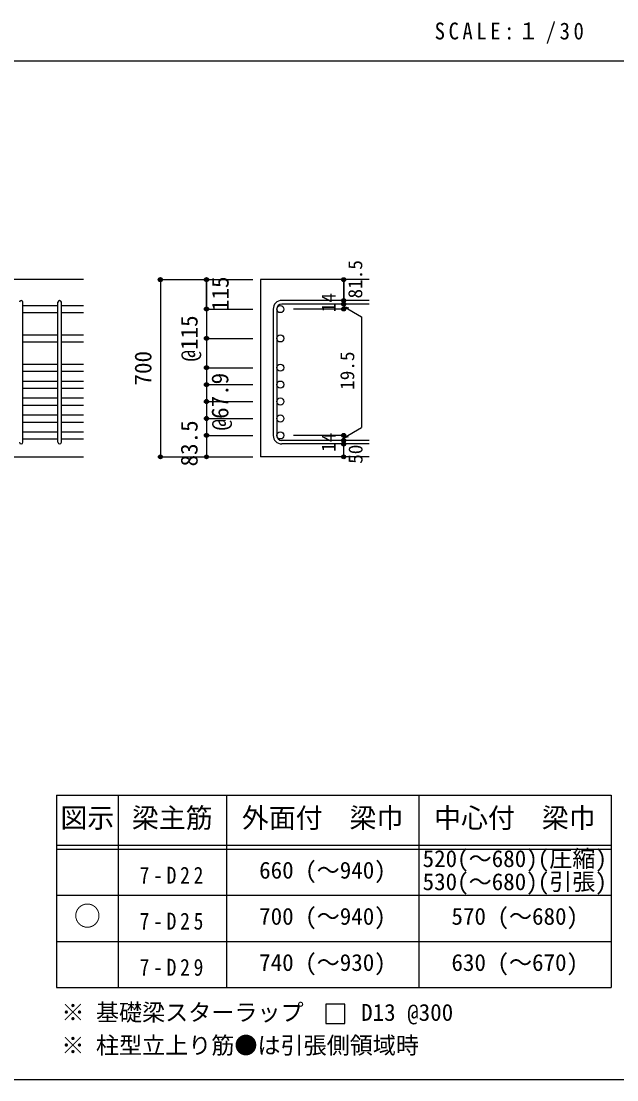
# Model space of a CAD drawing. Units: millimetres at full size, sheet at 1:30, with parts at other scales. Extents: x -5973 to 5954, y -4195 to 4201.
# Drawn here: x 1309 to 3633, y -4195 to -67 of the extents above; entities that cross this region are included whole.
import ezdxf
from ezdxf.enums import TextEntityAlignment as Align

# ---------------------------------------------------------------- set-up
doc = ezdxf.new("R2010")
doc.units = ezdxf.units.MM
doc.header["$LTSCALE"] = 30
doc.header["$PDMODE"] = 32
doc.header["$PDSIZE"] = 15
for name, color, linetype in [('0-1_躯体線', 2, 'Continuous'), ('0-5_基礎梁筋', 7, 'Continuous'), ('0-6_スタラップ筋', 7, 'Continuous'), ('0-D_寸法', 4, 'Continuous'), ('6-7_文字', 7, 'Continuous'), ('6-E_枠', 7, 'Continuous'), ('F-0_枠', 6, 'Continuous')]:
    doc.layers.add(name, color=color, linetype=linetype)
doc.styles.add('ＭＳ ゴシック', font='')
doc.styles.get('ＭＳ ゴシック').set_extended_font_data('MS Gothic')

msp = doc.modelspace()

# ---------------------------------------------------------------- linework, layer by layer
at = {"layer": '0-1_躯体線'}
for p, q in [((1552.44, -1074.89), (-47.56, -1074.89)), ((2667.44, -1074.89), (2242.44, -1074.89)), ((2242.44, -1074.89), (2242.44, -1765.89)), ((1152.44, -1765.89), (1552.44, -1765.89)), ((2667.44, -1765.89), (2242.44, -1765.89))]:
    msp.add_line(p, q, dxfattribs=at)
at = {"layer": '0-5_基礎梁筋'}
for p, q in [((1316.44, -1175.82), (1452.44, -1175.82)), ((1466.44, -1175.82), (1552.44, -1175.82)), ((1316.44, -1203.82), (1452.44, -1203.82)), ((1466.44, -1203.82), (1552.44, -1203.82)), ((1316.44, -1290.11), (1452.44, -1290.11)), ((1316.44, -1318.11), (1452.44, -1318.11)), ((1466.44, -1290.11), (1552.44, -1290.11)), ((1466.44, -1318.11), (1552.44, -1318.11)), ((1316.44, -1404.39), (1452.44, -1404.39)), ((1316.44, -1432.39), (1452.44, -1432.39)), ((1466.44, -1404.39), (1552.44, -1404.39)), ((1466.44, -1432.39), (1552.44, -1432.39)), ((1316.44, -1470.39), (1452.44, -1470.39)), ((1466.44, -1470.39), (1552.44, -1470.39)), ((1316.44, -1498.39), (1452.44, -1498.39)), ((1466.44, -1498.39), (1552.44, -1498.39)), ((1316.44, -1536.39), (1452.44, -1536.39)), ((1316.44, -1564.39), (1452.44, -1564.39)), ((1466.44, -1536.39), (1552.44, -1536.39)), ((1466.44, -1564.39), (1552.44, -1564.39)), ((1316.44, -1602.39), (1452.44, -1602.39)), ((1466.44, -1602.39), (1552.44, -1602.39)), ((1316.44, -1630.39), (1452.44, -1630.39)), ((1466.44, -1630.39), (1552.44, -1630.39)), ((1316.44, -1668.39), (1452.44, -1668.39)), ((1466.44, -1668.39), (1552.44, -1668.39)), ((1316.44, -1696.39), (1452.44, -1696.39)), ((1466.44, -1696.39), (1552.44, -1696.39))]:
    msp.add_line(p, q, dxfattribs=at)
at = {"layer": '0-5_基礎梁筋', "color": 3}
for centre in [(2320.44, -1189.82), (2320.44, -1304.11), (2320.44, -1418.39), (2320.44, -1484.39), (2320.44, -1550.39), (2320.44, -1616.39), (2320.44, -1682.39)]:
    msp.add_circle(centre, 14, dxfattribs=at)
at = {"layer": '0-6_スタラップ筋'}
for p, q in [((1316.44, -1708.89), (1316.44, -1163.32)), ((1452.44, -1708.89), (1452.44, -1163.32)), ((1466.44, -1708.89), (1466.44, -1163.32)), ((2292.44, -1189.82), (2292.44, -1682.39)), ((2306.44, -1189.82), (2306.44, -1682.39)), ((2667.44, -1156.32), (2325.94, -1156.32)), ((2667.44, -1170.32), (2325.94, -1170.32)), ((2667.44, -1701.89), (2325.94, -1701.89)), ((2667.44, -1715.89), (2325.94, -1715.89))]:
    msp.add_line(p, q, dxfattribs=at)
for centre, radius, start, end in [((1309.44, -1163.32), 7, 0, 180), ((1459.44, -1163.32), 7, 0, 180), ((2325.94, -1189.82), 33.5, 90, 180), ((2325.94, -1189.82), 19.5, 90, 180), ((2325.94, -1682.39), 33.5, 180, 270), ((2325.94, -1682.39), 19.5, 180, 270), ((1309.44, -1708.89), 7, 180, 0), ((1459.44, -1708.89), 7, 180, 0)]:
    msp.add_arc(centre, radius, start, end, dxfattribs=at)
at = {"layer": '0-D_寸法'}
for p, q in [((1852.44, -1074.89), (2032.44, -1074.89)), ((1852.44, -1074.89), (2032.44, -1074.89)), ((1852.44, -1074.89), (1852.44, -1765.89)), ((2032.44, -1189.82), (2032.44, -1074.89)), ((2032.44, -1074.89), (2212.44, -1074.89)), ((2032.44, -1074.89), (2032.44, -1189.82)), ((2032.44, -1189.82), (2212.44, -1189.82)), ((2032.44, -1189.82), (2212.44, -1189.82)), ((2032.44, -1189.82), (2032.44, -1378.36)), ((2032.44, -1189.82), (2032.44, -1363.89)), ((2032.44, -1189.82), (2032.44, -1304.11)), ((2567.44, -1189.82), (2371.35, -1189.82)), ((2567.44, -1170.32), (2567.44, -1156.32)), ((2567.44, -1170.32), (2567.44, -1189.82)), ((2567.44, -1180.07), (2586.76, -1185.25)), ((2567.44, -1180.07), (2637.5, -1220.52)), ((2637.5, -1220.52), (2637.5, -1651.7)), ((2032.44, -1304.11), (2212.44, -1304.11)), ((2032.44, -1304.11), (2032.44, -1682.39)), ((2032.44, -1418.39), (2212.44, -1418.39)), ((2032.44, -1484.39), (2212.44, -1484.39)), ((2032.44, -1550.39), (2212.44, -1550.39)), ((2032.44, -1616.39), (2212.44, -1616.39)), ((2032.44, -1682.39), (2212.44, -1682.39)), ((2567.44, -1682.39), (2371.35, -1682.39)), ((2567.44, -1692.14), (2637.5, -1651.7)), ((2567.44, -1701.89), (2567.44, -1682.39)), ((2567.44, -1692.14), (2586.76, -1686.97)), ((2567.44, -1715.89), (2567.44, -1701.89)), ((2567.44, -1765.89), (2567.44, -1715.89)), ((1852.44, -1765.89), (2032.44, -1765.89)), ((2032.44, -1765.89), (2212.44, -1765.89))]:
    msp.add_line(p, q, dxfattribs=at)
for points in [[(2567.44, -1074.89), (2567.44, -1156.32), (2567.44, -1074.89)], [(2032.44, -1378.36), (2032.44, -1682.39), (2032.44, -1765.89)]]:
    msp.add_lwpolyline(points, dxfattribs=at)
for centre, radius in [((1852.44, -1074.89), 8), ((1852.44, -1074.89), 7.2), ((1852.44, -1074.89), 6.4), ((1852.44, -1074.89), 5.6), ((1852.44, -1074.89), 4.8), ((1852.44, -1074.89), 4), ((1852.44, -1074.89), 3.2), ((1852.44, -1074.89), 2.4), ((2032.44, -1074.89), 8), ((2032.44, -1074.89), 7.2), ((2032.44, -1074.89), 6.4), ((2032.44, -1074.89), 5.6), ((2032.44, -1074.89), 4.8), ((2032.44, -1074.89), 4), ((2032.44, -1074.89), 3.2), ((2032.44, -1074.89), 2.4), ((2567.44, -1074.89), 4), ((2567.44, -1074.89), 3.6), ((2567.44, -1074.89), 3.2), ((2567.44, -1074.89), 2.8), ((2567.44, -1074.89), 2.4), ((2567.44, -1074.89), 2), ((1852.44, -1074.89), 1.6), ((1852.44, -1074.89), 0.8), ((2032.44, -1074.89), 1.6), ((2032.44, -1074.89), 0.8), ((2567.44, -1074.89), 1.6), ((2567.44, -1074.89), 1.2), ((2567.44, -1074.89), 0.8), ((2567.44, -1074.89), 0.4), ((2567.44, -1156.32), 4), ((2567.44, -1156.32), 3.6), ((2567.44, -1156.32), 3.2), ((2567.44, -1156.32), 2.8), ((2567.44, -1156.32), 2.4), ((2567.44, -1156.32), 2), ((2567.44, -1156.32), 1.6), ((2567.44, -1156.32), 1.2), ((2567.44, -1156.32), 0.8), ((2032.44, -1189.82), 8), ((2032.44, -1189.82), 7.2), ((2032.44, -1189.82), 6.4), ((2032.44, -1189.82), 5.6), ((2032.44, -1189.82), 4.8), ((2032.44, -1189.82), 4), ((2032.44, -1189.82), 3.2), ((2032.44, -1189.82), 2.4), ((2032.44, -1189.82), 1.6), ((2032.44, -1189.82), 0.8), ((2567.44, -1170.32), 4), ((2567.44, -1189.82), 4), ((2567.44, -1170.32), 3.6), ((2567.44, -1189.82), 3.6), ((2567.44, -1170.32), 3.2), ((2567.44, -1189.82), 3.2), ((2567.44, -1170.32), 2.8), ((2567.44, -1189.82), 2.8), ((2567.44, -1170.32), 2.4), ((2567.44, -1189.82), 2.4), ((2567.44, -1170.32), 2), ((2567.44, -1189.82), 2), ((2567.44, -1170.32), 1.6), ((2567.44, -1189.82), 1.6), ((2567.44, -1170.32), 1.2), ((2567.44, -1189.82), 1.2), ((2567.44, -1170.32), 0.8), ((2567.44, -1189.82), 0.8), ((2567.44, -1156.32), 0.4), ((2567.44, -1170.32), 0.4), ((2567.44, -1189.82), 0.4), ((2032.44, -1304.11), 8), ((2032.44, -1304.11), 7.2), ((2032.44, -1304.11), 6.4), ((2032.44, -1304.11), 5.6), ((2032.44, -1304.11), 4.8), ((2032.44, -1304.11), 4), ((2032.44, -1304.11), 3.2), ((2032.44, -1304.11), 2.4), ((2032.44, -1304.11), 1.6), ((2032.44, -1304.11), 0.8), ((2032.44, -1418.39), 8), ((2032.44, -1418.39), 7.2), ((2032.44, -1418.39), 6.4), ((2032.44, -1418.39), 5.6), ((2032.44, -1418.39), 4.8), ((2032.44, -1418.39), 4), ((2032.44, -1418.39), 3.2), ((2032.44, -1418.39), 2.4), ((2032.44, -1418.39), 1.6), ((2032.44, -1418.39), 0.8), ((2032.44, -1484.39), 8), ((2032.44, -1484.39), 7.2), ((2032.44, -1484.39), 6.4), ((2032.44, -1484.39), 5.6), ((2032.44, -1484.39), 4.8), ((2032.44, -1484.39), 4), ((2032.44, -1484.39), 3.2), ((2032.44, -1484.39), 2.4), ((2032.44, -1484.39), 1.6), ((2032.44, -1484.39), 0.8), ((2032.44, -1550.39), 8), ((2032.44, -1550.39), 7.2), ((2032.44, -1550.39), 6.4), ((2032.44, -1550.39), 5.6), ((2032.44, -1550.39), 4.8), ((2032.44, -1550.39), 4), ((2032.44, -1550.39), 3.2), ((2032.44, -1550.39), 2.4), ((2032.44, -1550.39), 1.6), ((2032.44, -1550.39), 0.8), ((2032.44, -1616.39), 8), ((2032.44, -1616.39), 7.2), ((2032.44, -1616.39), 6.4), ((2032.44, -1616.39), 5.6), ((2032.44, -1616.39), 4.8), ((2032.44, -1616.39), 4), ((2032.44, -1616.39), 3.2), ((2032.44, -1616.39), 2.4), ((2032.44, -1616.39), 1.6), ((2032.44, -1616.39), 0.8), ((2032.44, -1682.39), 8), ((2032.44, -1682.39), 7.2), ((2032.44, -1682.39), 6.4), ((2032.44, -1682.39), 5.6), ((2032.44, -1682.39), 4.8), ((2032.44, -1682.39), 4), ((2032.44, -1682.39), 3.2), ((2032.44, -1682.39), 2.4), ((2032.44, -1682.39), 1.6), ((2032.44, -1682.39), 0.8), ((2567.44, -1682.39), 4), ((2567.44, -1682.39), 3.6), ((2567.44, -1682.39), 3.2), ((2567.44, -1682.39), 2.8), ((2567.44, -1682.39), 2.4), ((2567.44, -1682.39), 2), ((2567.44, -1682.39), 1.6), ((2567.44, -1682.39), 1.2), ((2567.44, -1682.39), 0.8), ((2567.44, -1682.39), 0.4), ((2567.44, -1701.89), 4), ((2567.44, -1715.89), 4), ((2567.44, -1701.89), 3.6), ((2567.44, -1715.89), 3.6), ((2567.44, -1701.89), 3.2), ((2567.44, -1715.89), 3.2), ((2567.44, -1701.89), 2.8), ((2567.44, -1715.89), 2.8), ((2567.44, -1701.89), 2.4), ((2567.44, -1715.89), 2.4), ((2567.44, -1701.89), 2), ((2567.44, -1715.89), 2), ((2567.44, -1701.89), 1.6), ((2567.44, -1715.89), 1.6), ((2567.44, -1701.89), 1.2), ((2567.44, -1715.89), 1.2), ((2567.44, -1701.89), 0.8), ((2567.44, -1715.89), 0.8), ((2567.44, -1701.89), 0.4), ((2567.44, -1715.89), 0.4), ((1852.44, -1765.89), 7.2), ((1852.44, -1765.89), 6.4), ((1852.44, -1765.89), 5.6), ((1852.44, -1765.89), 4.8), ((1852.44, -1765.89), 4), ((1852.44, -1765.89), 3.2), ((1852.44, -1765.89), 2.4), ((1852.44, -1765.89), 1.6), ((1852.44, -1765.89), 0.8), ((2032.44, -1765.89), 7.2), ((2032.44, -1765.89), 6.4), ((2032.44, -1765.89), 5.6), ((2032.44, -1765.89), 4.8), ((2032.44, -1765.89), 4), ((2032.44, -1765.89), 3.2), ((2032.44, -1765.89), 2.4), ((2032.44, -1765.89), 1.6), ((2032.44, -1765.89), 0.8), ((2567.44, -1765.89), 4), ((2567.44, -1765.89), 3.6), ((2567.44, -1765.89), 3.2), ((2567.44, -1765.89), 2.8), ((2567.44, -1765.89), 2.4), ((2567.44, -1765.89), 2), ((2567.44, -1765.89), 1.6), ((2567.44, -1765.89), 1.2), ((2567.44, -1765.89), 0.8), ((2567.44, -1765.89), 0.4)]:
    msp.add_circle(centre, radius, dxfattribs=at)
at = {"layer": '0-D_寸法', "color": 7}
for p in [(1852.44, -1074.89), (2032.44, -1074.89), (2567.44, -1074.89), (2567.44, -1156.32), (2032.44, -1189.82), (2567.44, -1170.32), (2567.44, -1189.82), (2032.44, -1304.11), (2032.44, -1418.39), (2032.44, -1484.39), (2032.44, -1550.39), (2032.44, -1616.39), (2032.44, -1682.39), (2567.44, -1682.39), (2567.44, -1682.39), (2567.44, -1701.89), (2567.44, -1715.89), (1852.44, -1765.89), (2032.44, -1765.89), (2567.44, -1765.89)]:
    msp.add_point(p, dxfattribs=at)
at = {"layer": '6-7_文字'}
msp.add_lwpolyline([(2497.32, -3975.64), (2572.32, -3975.64), (2572.32, -3900.64), (2497.32, -3900.64)], close=True, dxfattribs=at)
at = {"layer": '6-E_枠', "color": 3}
for p, q in [((1447.71, -3085.43), (1447.71, -3835.43)), ((1447.71, -3085.43), (3610.24, -3085.43)), ((3610.24, -3085.43), (3610.24, -3835.43)), ((1447.71, -3835.43), (3610.24, -3835.43))]:
    msp.add_line(p, q, dxfattribs=at)
at = {"layer": '6-E_枠'}
for p, q in [((1687.71, -3085.43), (1687.71, -3835.43)), ((2110.24, -3085.43), (2110.24, -3835.43)), ((2860.24, -3085.43), (2860.24, -3835.43)), ((1447.71, -3280.43), (3610.24, -3280.43)), ((1447.71, -3295.43), (3610.24, -3295.43)), ((1447.71, -3475.43), (3610.24, -3475.43)), ((1447.71, -3655.43), (3610.24, -3655.43))]:
    msp.add_line(p, q, dxfattribs=at)
at = {"layer": 'F-0_枠', "color": 2}
msp.add_line((-5972.88, -222.05), (3723.6, -222.05), dxfattribs=at)
at = {"layer": 'F-0_枠'}
msp.add_line((5954.1, -4195.24), (-5972.88, -4195.24), dxfattribs=at)

# ---------------------------------------------------------------- texts
at = {"layer": '0-D_寸法', "style": 'ＭＳ ゴシック'}
for s, height, p in [('81.5', 54.99, (2656.33, -1148.49)), ('115', 65.98, (2138.54, -1197.45)), ('14', 54.99, (2552.21, -1201.76)), ('@115', 65.98, (2017.44, -1394.11)), ('700', 65.98, (1837.44, -1487.89)), ('19.5', 54.99, (2625.21, -1504.79)), ('@67.9', 65.98, (2137.44, -1662.89)), ('83.5', 65.98, (2017.44, -1803.39)), ('14', 54.99, (2552.18, -1746.57)), ('50', 54.99, (2657.41, -1793.28))]:
    msp.add_text(s, height=height, rotation=90, dxfattribs=at).set_placement(p, align=Align.BOTTOM_LEFT)
at = {"layer": '6-7_文字', "color": 2, "style": 'ＭＳ ゴシック'}
for s, p in [('図示', (1462.71, -3235.43)), ('梁主筋', (1741.48, -3235.43)), ('外面付\u3000梁巾', (2170.24, -3235.43)), ('中心付\u3000梁巾', (2920.24, -3235.43)), ('○', (1515.21, -3617.93))]:
    msp.add_text(s, height=76.98, dxfattribs=at).set_placement(p, align=Align.BOTTOM_LEFT)
at = {"layer": '6-7_文字', "style": 'ＭＳ ゴシック'}
for s, p in [('520(～680)(圧縮)', (2875.24, -3385.43)), ('660 (～940)', (2237.74, -3430.43)), ('530(～680)(引張)', (2875.24, -3475.43)), ('700 (～940)', (2237.74, -3610.43)), ('570 (～680)', (2987.74, -3610.43)), ('740 (～930)', (2237.74, -3790.43)), ('630 (～670)', (2987.74, -3790.43)), ('※ 基礎梁スターラップ     D13 @300', (1466.27, -3985.01)), ('※ 柱型立上り筋●は引張側領域時', (1466.27, -4113.51))]:
    msp.add_text(s, height=65.98, dxfattribs=at).set_placement(p, align=Align.BOTTOM_LEFT)
at = {"layer": '6-7_文字', "color": 2, "insert": (2922.26, -154.55), "char_height": 65.98, "attachment_point": 7, "style": 'ＭＳ ゴシック'}
msp.add_mtext('\\T1.34;\\W0.9;SCALE:１/30', dxfattribs=at)
at = {"layer": '6-7_文字', "char_height": 65.98, "attachment_point": 7, "style": 'ＭＳ ゴシック'}
for s, insert in [('\\T1.38;\\W0.85;7-D22', (1771.48, -3430.43)), ('\\T1.38;\\W0.85;7-D25', (1771.48, -3610.43)), ('\\T1.38;\\W0.85;7-D29', (1771.48, -3790.43))]:
    msp.add_mtext(s, dxfattribs=dict(at, insert=insert))

doc.saveas('drawing.dxf')
